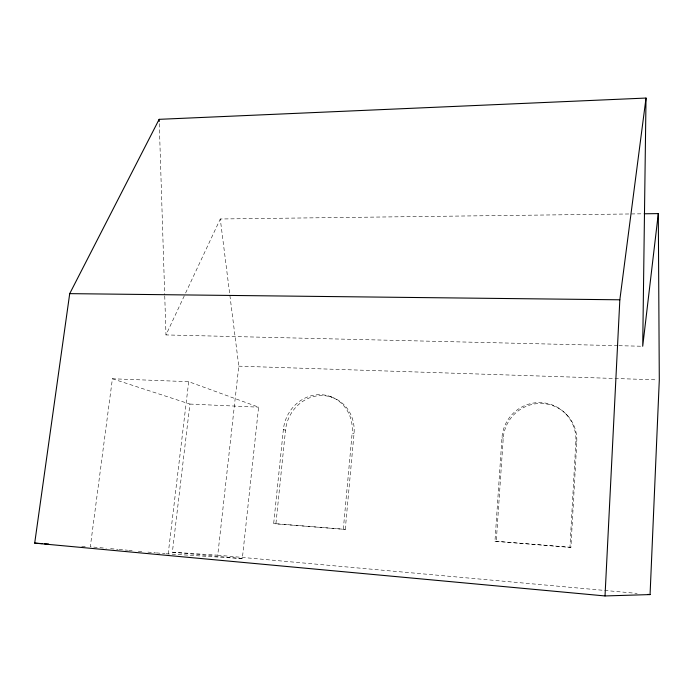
<?xml version="1.0" encoding="UTF-8"?>
<svg xmlns="http://www.w3.org/2000/svg" width="694" height="694" viewBox="0 0 694 694"><rect width="100%" height="100%" fill="white"/><g stroke="black" fill="none" stroke-linecap="round" stroke-linejoin="round"><path stroke-width="0.52" stroke-dasharray="3.47 2.6" d="M570.902 547.453L569.947 547.236L575.873 441.384A37.311 36.86 -53.9 0 0 541.207 402.624A37.311 36.86 -53.9 0 0 501.988 437.645L494.961 541.233L570.902 547.453L576.783 442.104A37.138 36.695 -53.8 0 0 542.266 403.526A37.138 36.695 -53.8 0 0 503.228 438.374L496.253 541.476M345.265 529.392L354.027 433.767A37.016 34.058 -69.3 0 0 323.3 395.597A37.016 34.058 -69.3 0 0 285.503 430.228L275.9 523.84L345.265 529.392L273.679 523.536L283.369 429.508A37.181 34.188 -69.2 0 1 321.322 394.721A37.181 34.188 -69.2 0 1 352.153 433.047L354.027 433.767M343.322 529.106L352.153 433.047M166.048 553.769L242.327 558.601L258.593 407.161L188.699 381.683L112.402 378.777L90.307 546.794L98.843 547.575M112.402 378.777L189.922 404.064L172.372 552.198L217.751 555.191L238.788 366.163L220.276 218.983L643.13 213.804M168.182 553.968L188.699 381.683M617.799 345.673L165.987 334.933L185.142 294.013M185.602 293.033L220.276 218.983M618.875 345.699L642.713 346.263M238.788 366.163L613.895 378.456M614.979 378.49L657.14 379.87M189.922 404.064L258.593 407.161M81.753 546.23L86.03 546.508M494.961 541.233L569.947 547.236M217.751 555.191L637.135 593.396M172.372 552.198L242.327 558.601M99.91 547.679L106.312 548.269M110.572 548.659L118.041 549.344M119.108 549.44L127.644 550.229M128.711 550.325L134.046 550.819M138.314 551.21L143.641 551.704M147.909 552.094L155.378 552.788M156.445 552.884L164.981 553.673M273.679 523.536L275.9 523.84M283.369 429.508L285.503 430.228M329.737 396.3L331.68 397.176M501.988 437.645L503.228 438.374M575.873 441.384L576.783 442.104M566.382 414.5L567.328 415.35M159.282 123.662L164.712 294.846M164.747 295.93L165.987 334.933"/><path stroke-width="1.04" d="M658.302 213.613L659.3 379.939L650.07 594.576L605.021 595.946L34.7 543.124L69.712 293.64L159.143 119.333L646.019 98.054L642.713 346.263L658.302 213.613L644.214 213.787M605.021 595.946L619.837 299.799L646.019 98.054M69.712 293.64L619.837 299.799M34.7 543.124L42.187 543.619M44.321 543.758L48.606 544.044M647.91 594.376L650.07 594.576M159.143 119.333L159.212 121.493"/></g></svg>
